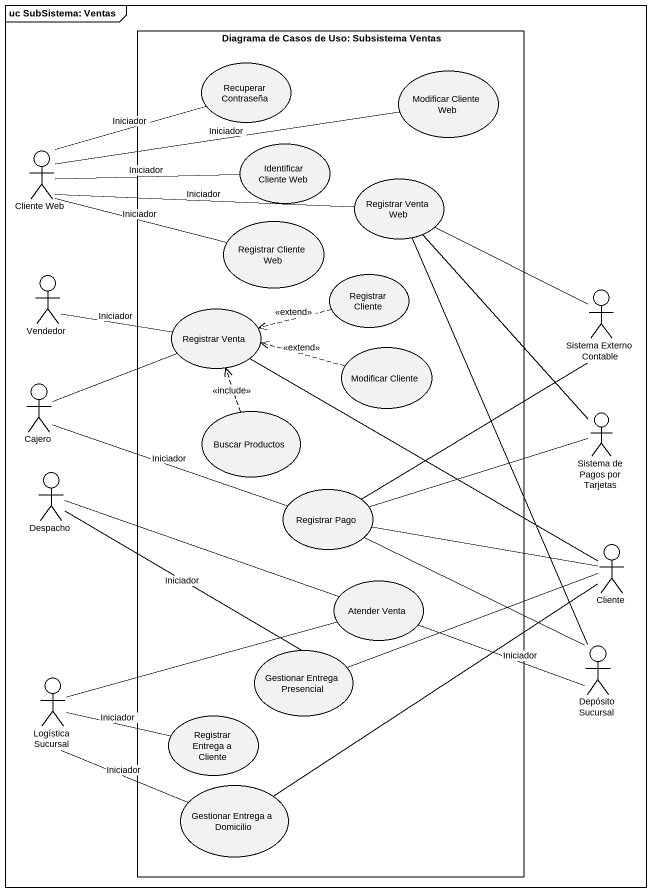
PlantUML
@startuml
mainframe uc SubSistema: Ventas
rectangle "Diagrama de Casos de Uso: Subsistema Ventas" as Diagrama_de_Casos_de_Uso {
  usecase "Recuperar Contraseña" as Recuperar_Contraseña
  usecase "Modificar Cliente Web" as Modificar_Cliente_Web
  usecase "Identificar Cliente Web" as Identificar_Cliente_Web
  usecase "Registrar Venta Web" as Registrar_Venta_Web
  usecase "Registrar Cliente Web" as Registrar_Cliente_Web
  usecase "Registrar Cliente" as Registrar_Cliente
  usecase "Registrar Venta" as Registrar_Venta
  usecase "Modificar Cliente" as Modificar_Cliente
  usecase "Buscar Productos" as Buscar_Productos
  usecase "Registrar Pago" as Registrar_Pago
  usecase "Atender Venta" as Atender_Venta
  usecase "Gestionar Entrega Presencial" as Gestionar_Entrega_Presencial
  usecase "Registrar Entrega a Cliente" as Registrar_Entrega_a_Cliente
  usecase "Gestionar Entrega a Domicilio" as Gestionar_Entrega_a
}
actor "Cliente Web" as Cliente_Web
actor Vendedor
actor "Sistema Externo Contable" as Sistema_Externo_Contable
actor Cajero
actor "Sistema de Pagos por Tarjetas" as Sistema_de_Pagos_por
actor Despacho
actor Cliente
actor "Depósito Sucursal" as Depósito_Sucursal
actor "Logística Sucursal" as Logística_Sucursal
Cliente_Web -right- Recuperar_Contraseña : Iniciador
Cliente_Web -right- Modificar_Cliente_Web : Iniciador
Identificar_Cliente_Web -left- Cliente_Web : Iniciador
Registrar_Venta_Web -left- Cliente_Web : Iniciador
Registrar_Venta_Web -right- Sistema_Externo_Contable
Registrar_Venta_Web -- Sistema_de_Pagos_por
Registrar_Venta_Web -- Depósito_Sucursal
Registrar_Cliente_Web -left- Cliente_Web : Iniciador
Vendedor -right- Registrar_Venta : Iniciador
Registrar_Cliente .left.> Registrar_Venta : <<extend>>
Registrar_Venta -left- Cajero
Registrar_Venta -- Cliente
Modificar_Cliente .left.> Registrar_Venta : <<extend>>
Cajero -right- Registrar_Pago : Iniciador
Buscar_Productos .up.> Registrar_Venta : <<include>>
Despacho -- Gestionar_Entrega_Presencial : Iniciador
Registrar_Pago -up- Sistema_Externo_Contable
Registrar_Pago -right- Sistema_de_Pagos_por
Registrar_Pago -right- Cliente
Registrar_Pago -- Depósito_Sucursal
Atender_Venta -left- Despacho
Atender_Venta -left- Logística_Sucursal
Gestionar_Entrega_Presencial -right- Cliente
Depósito_Sucursal -left- Atender_Venta : Iniciador
Registrar_Entrega_a_Cliente -left- Logística_Sucursal : Iniciador
Gestionar_Entrega_a -up- Cliente
Gestionar_Entrega_a -left- Logística_Sucursal : Iniciador
@enduml
